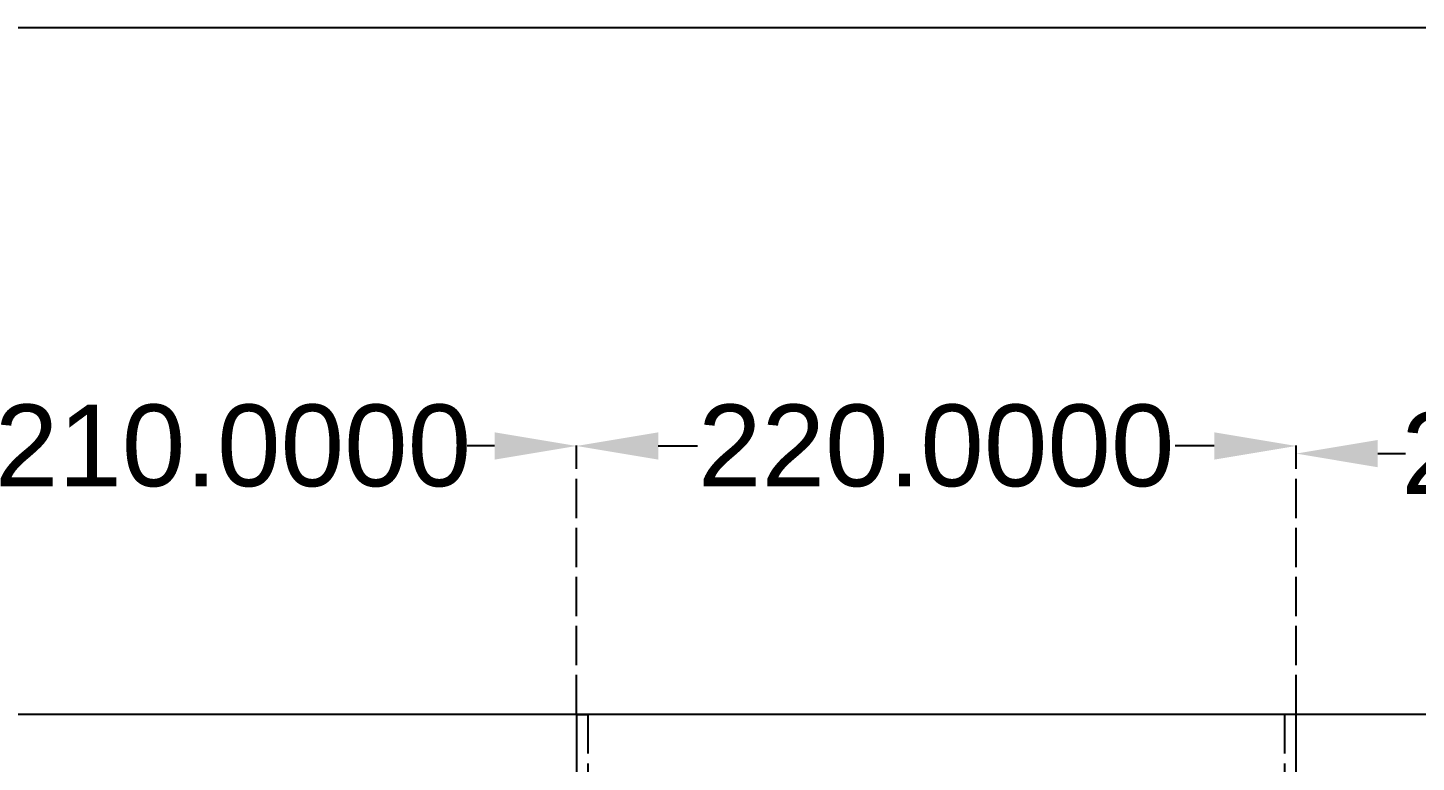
# Model space of a CAD drawing. Header units: inches. Extents: x 2620 to 4317, y 1826 to 2873.
# Drawn here: x 3468.5 to 3893, y 2648.4 to 2873 of the extents above; entities that cross this region are included whole.
import ezdxf

# ---------------------------------------------------------------- set-up
doc = ezdxf.new("R2010")
doc.units = ezdxf.units.IN
doc.header["$MEASUREMENT"] = 0
doc.linetypes.add('ACAD_ISO02W100', pattern=[15, 12, -3])
doc.styles.get("Standard").update_dxf_attribs({"font": 'arial.ttf'})
doc.dimstyles.new('Annotative', dxfattribs={"dimscale": 0, "dimtxt": 25, "dimasz": 25, "dimexe": 0.18, "dimexo": 0.0625, "dimgap": 0.09, "dimtad": 0, "dimtih": 1, "dimtoh": 1, "dimdec": 4, "dimzin": 0, "dimdsep": 46, "dimtxsty": 'Standard', "dimcen": 0.09, "dimclrd": 1, "dimclre": 1, "dimadec": 0, "dimazin": 0, "dimtfac": 1, "dimtdec": 4, "dimtofl": 0, "dimtmove": 0, "dimatfit": 3, "dimfxl": 1, "dimtolj": 1, "dimtzin": 0, "dimarcsym": 0})

# ---------------------------------------------------------------- blocks, each defined once
blk = doc.blocks.new('*D8')
at = {"color": 1, "linetype": 'ACAD_ISO02W100', "lineweight": -2, "transparency": 16777216}
for p, q in [((3426.25, 2663.06), (3426.25, 2745.27)), ((3451.25, 2745.09), (3459.67, 2745.09)), ((3611.25, 2745.09), (3602.83, 2745.09)), ((3636.25, 2663.06), (3636.25, 2745.27))]:
    blk.add_line(p, q, dxfattribs=at)
at = {"color": 1, "linetype": 'ACAD_ISO02W100', "transparency": 16777216}
for points in [[(3451.25, 2749.26), (3451.25, 2740.92), (3426.25, 2745.09)], [(3611.25, 2749.26), (3611.25, 2740.92), (3636.25, 2745.09)]]:
    blk.add_solid(points, dxfattribs=at)
at = {"layer": 'Defpoints', "color": 0, "linetype": 'ACAD_ISO02W100', "transparency": 16777216}
for p in [(3636.25, 2745.09), (3426.25, 2662.99), (3636.25, 2662.99)]:
    blk.add_point(p, dxfattribs=at)
at = {"color": 0, "linetype": 'ACAD_ISO02W100', "transparency": 16777216, "insert": (3531.25, 2745.09), "char_height": 25, "attachment_point": 5}
blk.add_mtext('\\A1;210.0000', dxfattribs=at)
blk = doc.blocks.new('*D9')
at = {"color": 1, "linetype": 'ACAD_ISO02W100', "lineweight": -2, "transparency": 16777216}
for p, q in [((3636.25, 2663.06), (3636.25, 2745.27)), ((3661.25, 2745.09), (3674.67, 2745.09)), ((3831.25, 2745.09), (3817.83, 2745.09)), ((3856.25, 2663.06), (3856.25, 2745.27))]:
    blk.add_line(p, q, dxfattribs=at)
at = {"color": 1, "linetype": 'ACAD_ISO02W100', "transparency": 16777216}
for points in [[(3661.25, 2749.26), (3661.25, 2740.92), (3636.25, 2745.09)], [(3831.25, 2749.26), (3831.25, 2740.92), (3856.25, 2745.09)]]:
    blk.add_solid(points, dxfattribs=at)
at = {"layer": 'Defpoints', "color": 0, "linetype": 'ACAD_ISO02W100', "transparency": 16777216}
for p in [(3856.25, 2745.09), (3636.25, 2662.99), (3856.25, 2662.99)]:
    blk.add_point(p, dxfattribs=at)
at = {"color": 0, "linetype": 'ACAD_ISO02W100', "transparency": 16777216, "insert": (3746.25, 2745.09), "char_height": 25, "attachment_point": 5}
blk.add_mtext('\\A1;220.0000', dxfattribs=at)
blk = doc.blocks.new('*D10')
at = {"color": 1, "linetype": 'ACAD_ISO02W100', "lineweight": -2, "transparency": 16777216}
for p, q in [((3856.25, 2663.06), (3856.25, 2742.94)), ((3881.25, 2742.76), (3889.67, 2742.76)), ((4041.25, 2742.76), (4032.83, 2742.76)), ((4066.25, 2663.06), (4066.25, 2742.94))]:
    blk.add_line(p, q, dxfattribs=at)
at = {"color": 1, "linetype": 'ACAD_ISO02W100', "transparency": 16777216}
for points in [[(3881.25, 2746.92), (3881.25, 2738.59), (3856.25, 2742.76)], [(4041.25, 2746.92), (4041.25, 2738.59), (4066.25, 2742.76)]]:
    blk.add_solid(points, dxfattribs=at)
at = {"layer": 'Defpoints', "color": 0, "linetype": 'ACAD_ISO02W100', "transparency": 16777216}
for p in [(4066.25, 2742.76), (3856.25, 2662.99), (4066.25, 2662.99)]:
    blk.add_point(p, dxfattribs=at)
at = {"color": 0, "linetype": 'ACAD_ISO02W100', "transparency": 16777216, "insert": (3961.25, 2742.76), "char_height": 25, "attachment_point": 5}
blk.add_mtext('\\A1;210.0000', dxfattribs=at)

msp = doc.modelspace()

# ---------------------------------------------------------------- linework, layer by layer
for p, q in [((4066.24991, 2872.99441), (2996.24991, 2872.99441)), ((4066.24991, 2662.99441), (2996.24991, 2662.99441)), ((3636.24991, 2662.99441), (3636.24991, 2194.99441)), ((3856.24991, 2194.99441), (3856.24991, 2662.99441))]:
    msp.add_line(p, q)
at = {"linetype": 'Continuous'}
msp.add_line((3636.24991, 2662.99441), (3639.74991, 2662.99441), dxfattribs=at)
at = {"linetype": 'ACAD_ISO02W100'}
for p, q in [((3639.74991, 2662.99441), (3639.74991, 2194.99441)), ((3856.24991, 2662.99441), (3852.74991, 2662.99441)), ((3852.74991, 2662.99441), (3852.74991, 2194.99441))]:
    msp.add_line(p, q, dxfattribs=at)

# ---------------------------------------------------------------- dimensions: what is measured, and where the dimension line sits
for base, p1, p2, picture, middle in [((3636.24991, 2745.09074), (3426.24991, 2662.99441), (3636.24991, 2662.99441), '*D8', (3531.24991, 2745.09074)), ((3856.24991, 2745.09074), (3636.24991, 2662.99441), (3856.24991, 2662.99441), '*D9', (3746.24991, 2745.09074)), ((4066.24991, 2742.75624), (3856.24991, 2662.99441), (4066.24991, 2662.99441), '*D10', (3961.24991, 2742.75624))]:
    dim = msp.add_linear_dim(base=base, p1=p1, p2=p2, dimstyle='Annotative', dxfattribs=at)
    dim.commit()
    dim.dimension.update_dxf_attribs({"geometry": picture, "text_midpoint": middle})

doc.saveas('drawing.dxf')
